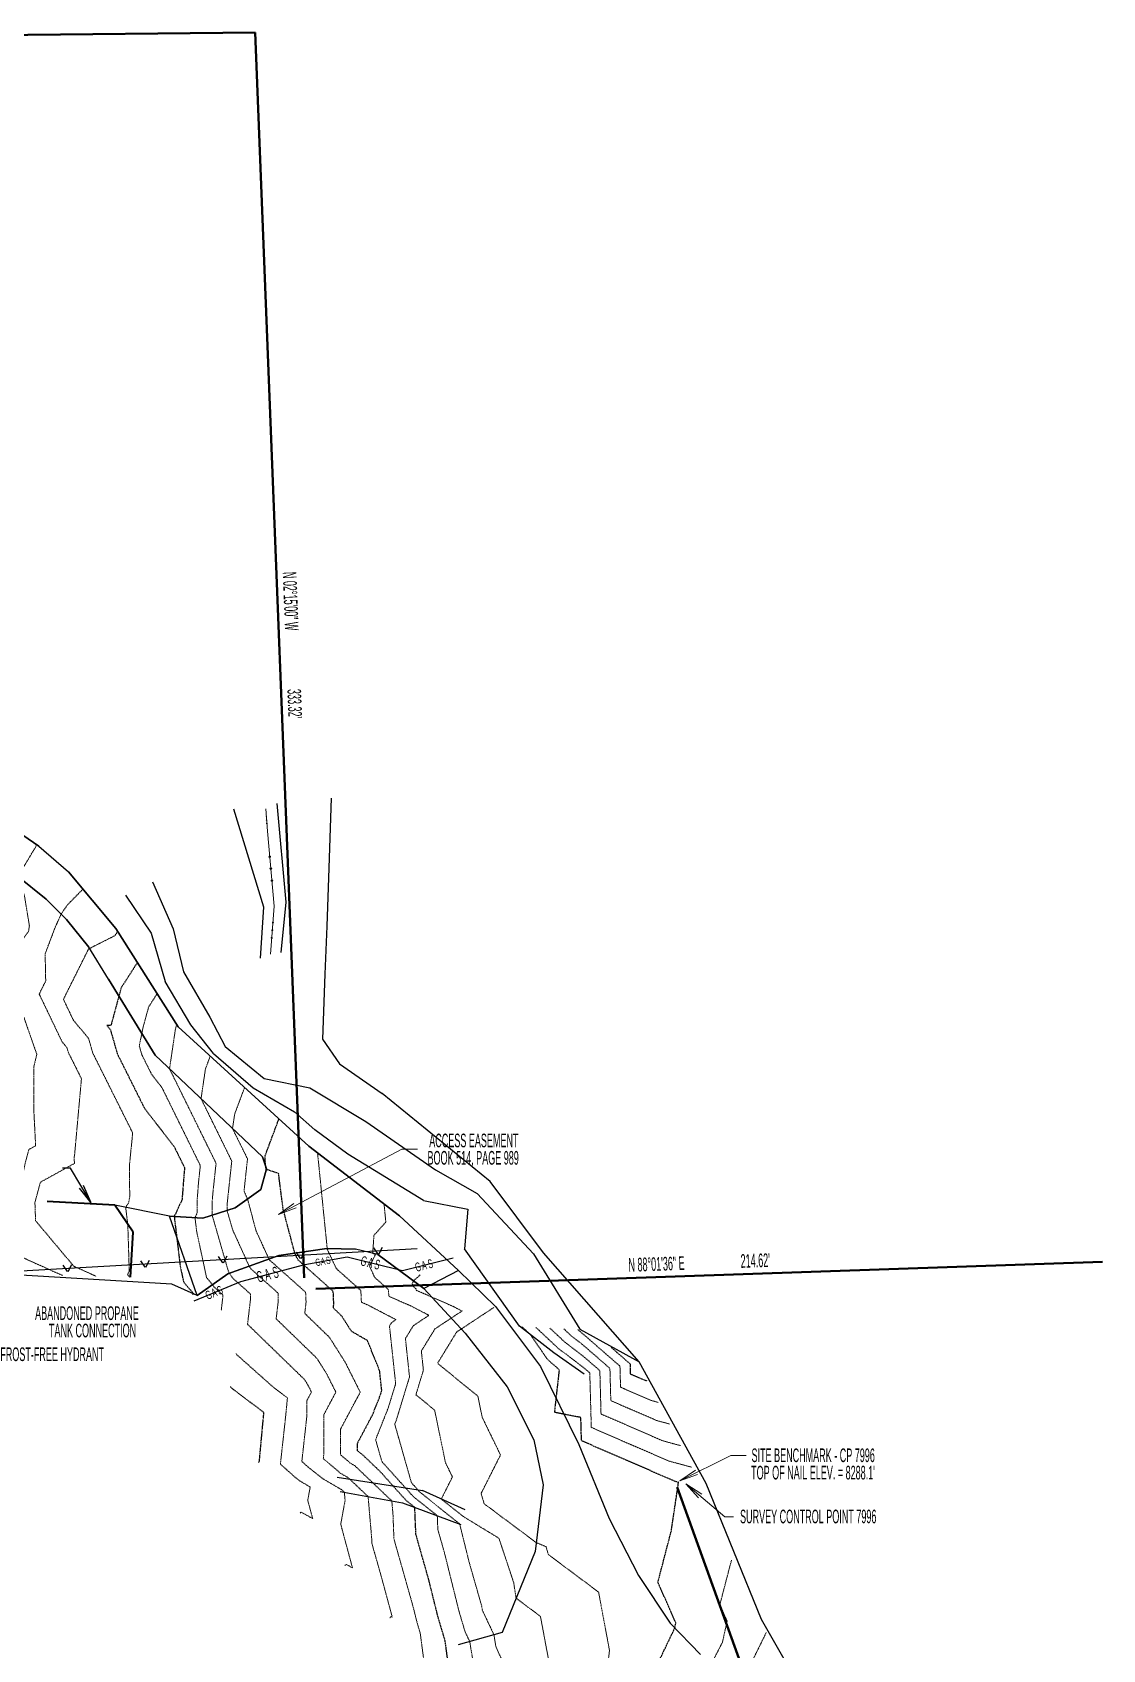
# Model space of a CAD drawing. Extents: x 2807326 to 2808107, y 1326094 to 1328800.
# Drawn here: x 2807494.2 to 2807777.8, y 1327646 to 1328074.6 of the extents above; entities that cross this region are included whole.
import ezdxf

# ---------------------------------------------------------------- set-up
doc = ezdxf.new("R2010")
doc.units = 0
doc.header["$MEASUREMENT"] = 0
for name, pattern in [('Dash Dot322', [274.712133, 68.678032, -61.810225, 13.735606, -61.810238, 68.678032]), ('Dash Dot323', [396.565756, 99.141437, -89.227288, 19.828287, -89.227307, 99.141437]), ('Dash Dot324', [306.759902, 76.689974, -69.020973, 15.337994, -69.020987, 76.689974]), ('Dash Dot325', [283.023195, 70.755797, -63.680214, 14.151159, -63.680227, 70.755797]), ('Dash Dot326', [339.096805, 84.7742, -76.296775, 16.954839, -76.296791, 84.7742]), ('Dash Dot327', [303.492594, 75.873147, -68.285829, 15.174629, -68.285843, 75.873147]), ('Dash Dot328', [464.147354, 116.036836, -104.433147, 23.207366, -104.433168, 116.036836]), ('Dash Dot342', [323.549281, 80.887319, -72.798583, 16.177463, -72.798598, 80.887319]), ('Dash Dot343', [359.981434, 89.995357, -80.995817, 17.999071, -80.995833, 89.995357]), ('Dash Dot344', [313.843452, 78.460861, -70.614771, 15.692172, -70.614786, 78.460861]), ('Dash Dot345', [244.282311, 61.070577, -54.963516, 12.214115, -54.963527, 61.070577]), ('Dash Dot346', [355.710347, 88.927585, -80.034822, 17.785516, -80.034838, 88.927585]), ('Dash Dot347', [308.596812, 77.149202, -69.434277, 15.42984, -69.434292, 77.149202]), ('Dash Dot348', [242.932156, 60.733038, -54.659731, 12.146607, -54.659742, 60.733038]), ('Dash Dot403', [422.434974, 105.608741, -95.047862, 21.121747, -95.047881, 105.608741]), ('Dash Dot404', [417.796454, 104.449112, -94.004195, 20.889822, -94.004214, 104.449112]), ('Dash Dot405', [391.112379, 97.778093, -88.000278, 19.555618, -88.000297, 97.778093]), ('Dash Dot406', [308.872062, 77.218014, -69.496209, 15.443602, -69.496223, 77.218014]), ('Dash Dot407', [312.219592, 78.054897, -70.249403, 15.610979, -70.249417, 78.054897]), ('Dash Dot408', [303.658763, 75.914689, -68.323216, 15.182937, -68.32323, 75.914689]), ('Dash Dot409', [283.74898, 70.937244, -63.843516, 14.187448, -63.843529, 70.937244]), ('Dash Dot410', [302.188368, 75.547091, -67.992378, 15.109418, -67.992392, 75.547091]), ('Dash Dot411', [243.487061, 60.871764, -54.784585, 12.174352, -54.784596, 60.871764]), ('Dash Dot412', [305.993396, 76.498347, -68.848509, 15.299669, -68.848523, 76.498347]), ('Dash Dot413', [224.656437, 56.164108, -50.547694, 11.232821, -50.547705, 56.164108]), ('Dash Dot414', [135.780968, 33.945241, -30.550716, 6.789048, -30.550722, 33.945241]), ('Dash Dot415', [312.930156, 78.232537, -70.40928, 15.646507, -70.409294, 78.232537]), ('Dash Dot416', [315.823032, 78.955756, -71.060177, 15.791151, -71.060191, 78.955756]), ('Dash Dot417', [396.127371, 99.031841, -89.128652, 19.806367, -89.12867, 99.031841]), ('Dash Dot418', [376.349462, 94.087364, -84.678622, 18.817472, -84.67864, 94.087364]), ('Dash Dot419', [305.00413, 76.251031, -68.625924, 15.250206, -68.625938, 76.251031]), ('Dash Dot420', [395.330633, 98.832656, -88.949386, 19.766531, -88.949404, 98.832656]), ('Dash Dot429', [356.407788, 89.101945, -80.191746, 17.820388, -80.191763, 89.101945]), ('Dash Dot430', [356.689236, 89.172307, -80.255072, 17.834461, -80.255089, 89.172307]), ('Dash Dot431', [337.396633, 84.349157, -75.914237, 16.869831, -75.914252, 84.349157]), ('Dash Dot432', [255.770997, 63.942748, -57.54847, 12.788549, -57.548482, 63.942748]), ('Dash Dot433', [287.569208, 71.892301, -64.703067, 14.37846, -64.70308, 71.892301]), ('Dash Dot434', [399.407057, 99.851762, -89.866581, 19.970352, -89.8666, 99.851762]), ('Dash Dot471', [296.69282, 74.173204, -66.755879, 14.83464, -66.755893, 74.173204]), ('Gas Line5', [533.662346, 100.061692, -233.477269, 100.061692, -100.061692]), ('Gas Line6', [702.346431, 131.689959, -307.276554, 131.689959, -131.689959]), ('Gas Line7', [455.622642, 85.429247, -199.334899, 85.429247, -85.429247]), ('Gas Line8', [606.108026, 113.645258, -265.172253, 113.645258, -113.645258]), ('Gas Line9', [553.449258, 103.771738, -242.134042, 103.771738, -103.771738]), ('HIDDEN2', [0.1875, 0.125, -0.0625]), ('Power Line15', [824.560476, 329.824186, -164.912105, 329.824186]), ('WaterCourse213', [512.117481, 93.112264, -325.892952, 93.112264]), ('WaterCourse214', [798.58448, 145.197171, -508.190138, 145.197171]), ('WaterCourse215', [238.133155, 43.296935, -151.539285, 43.296935])]:
    doc.linetypes.add(name, pattern=pattern)
for name, color, linetype, lineweight in [('C-TOPO-Exst-1FT', 145, 'HIDDEN2', 18), ('C-TOPO-Exst-5FT', 160, 'HIDDEN2', 30), ('Conc', 43, 'Continuous', 25), ('Contour_Breaks', 43, 'Continuous', 25), ('Lot_Line', 4, 'Continuous', 50), ('Lot_line_3-_COMP_Lots', 4, 'Continuous', 50), ('ROADS-Paved', 43, 'Continuous', 25), ('Text', 150, 'Continuous', 13), ('U-_Gas', 131, 'Continuous', 13), ('U-Overhead', 22, 'Continuous', 13), ('U-Water_line', 151, 'Continuous', 13), ('Watercourse', 43, 'Continuous', 13)]:
    doc.layers.add(name, color=color, linetype=linetype, lineweight=lineweight)

msp = doc.modelspace()

# ---------------------------------------------------------------- linework, layer by layer
at = {"layer": 'C-TOPO-Exst-1FT', "flags": 128}
for points, elevation in [([(2807495.37, 1327859.17), (2807495.36, 1327859.17), (2807491.88, 1327853.36), (2807490.73, 1327851.12), (2807490.73, 1327851.11), (2807490.73, 1327851.11), (2807490.55, 1327850.82), (2807492.14, 1327845.7), (2807493.43, 1327837.85), (2807493.24, 1327836.39), (2807491.79, 1327834.38), (2807489.26, 1327829.41), (2807491.61, 1327822.36), (2807490.24, 1327818.52), (2807495.4, 1327803.77), (2807494.65, 1327800.61), (2807494.62, 1327788.66), (2807495.09, 1327779.51), (2807493.29, 1327778.52), (2807492.38, 1327775.13), (2807490.32, 1327765.73), (2807488.8, 1327761.04), (2807489.82, 1327752.06), (2807489.85, 1327751.11), (2807490.4, 1327750.46), (2807502.22, 1327745.15)], 8298), ([(2807507.52, 1327847.43), (2807503.46, 1327843.3), (2807501.85, 1327840.91), (2807500.78, 1327838.54), (2807500.41, 1327837.81), (2807497.61, 1327830.39), (2807497.76, 1327823.19), (2807496.04, 1327819.73), (2807502.04, 1327807.18), (2807503.37, 1327805.57), (2807503.74, 1327804.29), (2807507.23, 1327797.31), (2807505.39, 1327776.86), (2807505.28, 1327776.61), (2807505.37, 1327774.85), (2807496.35, 1327769.87), (2807494.9, 1327764.51), (2807495.07, 1327759.67), (2807505.19, 1327747.61), (2807511.14, 1327744.94)], 8297), ([(2807516.72, 1327836.18), (2807516.09, 1327835.2), (2807509.39, 1327831.82), (2807509.15, 1327831.75), (2807502.45, 1327818.33), (2807505.09, 1327812.81), (2807509.13, 1327807.95), (2807510.24, 1327804.07), (2807520.79, 1327782.96), (2807520.57, 1327780.52), (2807519.95, 1327774.44), (2807520.02, 1327766.01), (2807519.72, 1327764.38), (2807518.94, 1327763.19), (2807519.51, 1327758.78), (2807519.9, 1327746.2), (2807519.89, 1327746.2), (2807519.39, 1327745.47), (2807519.49, 1327745.35), (2807519.98, 1327744.76), (2807520.06, 1327744.73)], 8296), ([(2807527.22, 1327819.73), (2807525.06, 1327816.36), (2807525.05, 1327816.35), (2807523.51, 1327810.7), (2807523.51, 1327810.69), (2807523.51, 1327810.68), (2807522.55, 1327806.01), (2807523.24, 1327803.63), (2807525.8, 1327798.5), (2807528.54, 1327794.99), (2807538.73, 1327774.28), (2807538.25, 1327769.8), (2807537.91, 1327765.37), (2807537.91, 1327761.78), (2807537.32, 1327760.49), (2807537.76, 1327756.82), (2807540.39, 1327744.57), (2807541.96, 1327742.74), (2807542.41, 1327742.07), (2807544.66, 1327740.05), (2807544.66, 1327740.05), (2807544.66, 1327740.05), (2807544.69, 1327739.42), (2807544.29, 1327736.08), (2807544.32, 1327736.01), (2807544.35, 1327735.92)], 8294), ([(2807532.47, 1327811.51), (2807532.36, 1327811.34), (2807532.35, 1327811.31), (2807532.26, 1327810.99), (2807532.26, 1327810.98), (2807532.26, 1327810.96), (2807532.07, 1327810.05), (2807532.04, 1327809.81), (2807530.57, 1327799.92), (2807542.9, 1327774.87), (2807542.07, 1327767.14), (2807541.86, 1327764.46), (2807541.86, 1327761.15), (2807546.11, 1327746.44), (2807546.42, 1327745.77), (2807547.3, 1327744.46), (2807551.99, 1327740.27), (2807551.99, 1327740.26), (2807551.99, 1327740.26), (2807552.04, 1327738.96), (2807551.24, 1327732.23), (2807566.28, 1327717.64), (2807567.25, 1327716.11), (2807568.17, 1327714.27), (2807566.97, 1327712.01), (2807566.98, 1327708.1), (2807565.63, 1327695.87), (2807567.61, 1327694.11), (2807571.16, 1327691.31), (2807575.65, 1327688.69), (2807576.12, 1327688.42), (2807576.9, 1327687.68), (2807577.09, 1327685.5), (2807575.93, 1327679.26), (2807579.05, 1327667.68), (2807577.37, 1327668.6), (2807577.27, 1327668.51), (2807577.05, 1327668.31)], 8293), ([(2807541.32, 1327803.19), (2807540.08, 1327799.86), (2807538.92, 1327792.02), (2807547.06, 1327775.46), (2807545.88, 1327764.49), (2807545.81, 1327763.55), (2807545.81, 1327762.39), (2807547.3, 1327757.24), (2807551.66, 1327747.65), (2807552.19, 1327746.86), (2807559.31, 1327740.5), (2807559.31, 1327740.48), (2807559.31, 1327740.48), (2807559.4, 1327738.49), (2807558.82, 1327733.67), (2807569.61, 1327723.21), (2807572.18, 1327719.14), (2807574.64, 1327714.25), (2807571.43, 1327708.23), (2807571.45, 1327697.83), (2807571.31, 1327696.58), (2807571.52, 1327696.4), (2807572.71, 1327695.46), (2807575.93, 1327692.7), (2807577.89, 1327691.59), (2807583.19, 1327686.55), (2807584.19, 1327674.9), (2807584.22, 1327674.06), (2807586.91, 1327664.56), (2807589.6, 1327654.61), (2807589.31, 1327654.77), (2807589.3, 1327654.75), (2807588.95, 1327654.44)], 8292), ([(2807596.54, 1327636.59), (2807596.72, 1327636.75), (2807596.95, 1327636.97), (2807597.94, 1327643.27), (2807597.01, 1327650.33), (2807596.17, 1327653.15), (2807595.06, 1327657.59), (2807590.04, 1327675.32), (2807589.78, 1327681.83), (2807589.47, 1327685.41), (2807579.66, 1327694.75), (2807578.52, 1327695.4), (2807575.91, 1327697.64), (2807575.9, 1327704.46), (2807581.1, 1327714.23), (2807577.12, 1327722.17), (2807572.93, 1327728.77), (2807566.4, 1327735.11), (2807566.75, 1327738.03), (2807566.63, 1327740.69), (2807566.63, 1327740.7), (2807566.63, 1327740.72), (2807557.08, 1327749.25), (2807556.9, 1327749.52), (2807553.47, 1327757.06), (2807551.25, 1327765.42), (2807550.31, 1327767.49), (2807551.23, 1327776.05), (2807547.26, 1327784.11), (2807547.83, 1327787.93), (2807550.42, 1327794.87)], 8291), ([(2807631.43, 1327454.96), (2807631.51, 1327455.4), (2807631.56, 1327455.73), (2807631.31, 1327489.24), (2807631.45, 1327498.73), (2807630.79, 1327506.69), (2807630.48, 1327512.83), (2807627.64, 1327515.9), (2807627.32, 1327519.87), (2807627.12, 1327520.03), (2807626.96, 1327520.71), (2807626.94, 1327520.96), (2807623.77, 1327527.66), (2807621.85, 1327532.89), (2807621.42, 1327543.92), (2807623, 1327548.09), (2807622.46, 1327560.56), (2807616.84, 1327588.85), (2807611.05, 1327612.59), (2807618.11, 1327606.08), (2807618.53, 1327606.21), (2807619.62, 1327607.18), (2807619.54, 1327607.62), (2807618.5, 1327610.59), (2807620.8, 1327618.44), (2807616.38, 1327623.03), (2807615.55, 1327627.54), (2807614.11, 1327630.33), (2807613.85, 1327632), (2807612.07, 1327636.12), (2807610.13, 1327648.12), (2807608.89, 1327650.74), (2807607.28, 1327656.14), (2807603.4, 1327671.75), (2807601.66, 1327677.86), (2807601.52, 1327681.51), (2807595.1, 1327686.63), (2807586.84, 1327695.83), (2807585.18, 1327701.65), (2807588.52, 1327710.05), (2807590.49, 1327716.48), (2807588.85, 1327731.76), (2807589.43, 1327732.7), (2807590.5, 1327733.41), (2807590.55, 1327733.44), (2807590.56, 1327733.45), (2807583.26, 1327737.25), (2807583.24, 1327737.26), (2807581.41, 1327738.06), (2807581.27, 1327741.12), (2807581.27, 1327741.13), (2807581.27, 1327741.16), (2807574.81, 1327746.94), (2807574.76, 1327746.98), (2807572.32, 1327752.23), (2807572.32, 1327752.23), (2807572.33, 1327752.25), (2807572.3, 1327752.26), (2807572.35, 1327752.32), (2807572.35, 1327752.32), (2807572.34, 1327752.4), (2807569.81, 1327777.48)], 8289), ([(2807637.14, 1327435.98), (2807637.01, 1327436.61), (2807636.41, 1327438.67), (2807638.1, 1327438.2), (2807636.54, 1327441.84), (2807638.44, 1327446.77), (2807637.45, 1327449.42), (2807637.47, 1327476.19), (2807637.89, 1327475.42), (2807632.36, 1327488.45), (2807633.01, 1327488.31), (2807634.25, 1327488.61), (2807633.42, 1327488.91), (2807633.09, 1327491.14), (2807635.83, 1327498.59), (2807636.04, 1327498.62), (2807636.9, 1327498.25), (2807637.27, 1327498.59), (2807636.23, 1327498.81), (2807636.62, 1327500.55), (2807636.89, 1327501.93), (2807636.45, 1327510.69), (2807629.81, 1327517.86), (2807629.54, 1327521.31), (2807629.08, 1327524.89), (2807627.72, 1327527.75), (2807625.17, 1327534.69), (2807624.87, 1327542.31), (2807627.1, 1327548.2), (2807626.5, 1327562.23), (2807626.93, 1327564.52), (2807626.61, 1327568.74), (2807618.52, 1327605.41), (2807618.45, 1327605.57), (2807619.67, 1327605.94), (2807619.99, 1327606.22), (2807622.45, 1327607.61), (2807622.06, 1327608.74), (2807623.69, 1327614.31), (2807627.7, 1327615.6), (2807627.26, 1327623.7), (2807625.19, 1327627.71), (2807625.1, 1327628.28), (2807617.03, 1327646.89), (2807616.53, 1327649.95), (2807613.46, 1327656.45), (2807613.29, 1327657.56), (2807609.95, 1327669.23), (2807607.57, 1327678.82), (2807607.48, 1327679.13), (2807607.47, 1327679.32), (2807596.92, 1327687.73), (2807594.66, 1327690.26), (2807590.25, 1327705.75), (2807590.65, 1327706.78), (2807594.16, 1327718.27), (2807593.08, 1327728.44), (2807595.17, 1327731.85), (2807599.11, 1327734.46), (2807599.29, 1327734.58), (2807599.32, 1327734.59), (2807594.5, 1327737.1), (2807594.42, 1327737.14), (2807588.67, 1327739.64), (2807588.59, 1327741.34), (2807588.59, 1327741.35), (2807588.59, 1327741.38), (2807585.03, 1327744.57), (2807584.94, 1327744.65), (2807583.59, 1327747.55), (2807583.57, 1327747.59), (2807585.14, 1327750.74), (2807584.41, 1327751), (2807584.72, 1327755.68), (2807584.73, 1327755.78), (2807587.78, 1327759.19), (2807587.89, 1327759.32), (2807587.45, 1327763.73), (2807587.44, 1327763.76)], 8288), ([(2807642.35, 1327426.23), (2807642.27, 1327426.63), (2807640.36, 1327433.19), (2807645.74, 1327431.68), (2807640.77, 1327443.29), (2807645.07, 1327454.42), (2807643.28, 1327464.01), (2807644.07, 1327466.07), (2807642.02, 1327467.79), (2807640.84, 1327469.21), (2807632.74, 1327488.31), (2807632.99, 1327488.25), (2807635.66, 1327488.91), (2807635.24, 1327489.06), (2807634.55, 1327493.71), (2807636.23, 1327498.26), (2807636.35, 1327498.27), (2807636.88, 1327498.05), (2807639.01, 1327500), (2807638.25, 1327500.16), (2807640.18, 1327508.71), (2807641.62, 1327508.01), (2807642.39, 1327509.75), (2807644.03, 1327515.91), (2807643.75, 1327516.02), (2807642.82, 1327516.42), (2807642.78, 1327516.44), (2807642.77, 1327516.43), (2807643.61, 1327516.01), (2807641.32, 1327510.61), (2807640.47, 1327511.23), (2807639.98, 1327510.69), (2807638.68, 1327512.59), (2807631.98, 1327519.83), (2807631.81, 1327521.99), (2807631.18, 1327526.94), (2807631.44, 1327527.78), (2807631.29, 1327528.32), (2807630.73, 1327530.39), (2807628.49, 1327536.49), (2807628.32, 1327540.7), (2807631.21, 1327548.32), (2807630.82, 1327557.2), (2807632.51, 1327566.06), (2807631.27, 1327582.36), (2807628.64, 1327594.25), (2807627.92, 1327595.92), (2807628.71, 1327598.33), (2807625.92, 1327608.21), (2807626.75, 1327608.74), (2807629.31, 1327611.16), (2807629.4, 1327611.61), (2807633.04, 1327613.58), (2807634.89, 1327614.74), (2807634.53, 1327622.47), (2807636.13, 1327628.32), (2807631.89, 1327638.61), (2807628.86, 1327654.81), (2807622.4, 1327659.64), (2807621.76, 1327663.79), (2807617.86, 1327675.52), (2807608.39, 1327681.3), (2807602.58, 1327685.91), (2807605.53, 1327691.77), (2807603.68, 1327695.58), (2807600.82, 1327709.48), (2807595.85, 1327713.54), (2807597.84, 1327720.06), (2807597.3, 1327725.12), (2807600.91, 1327731.01), (2807607.72, 1327735.51), (2807608.04, 1327735.71), (2807608.07, 1327735.73), (2807605.74, 1327736.95), (2807605.6, 1327737.02), (2807595.93, 1327741.23), (2807595.92, 1327741.55), (2807595.91, 1327741.56), (2807595.91, 1327741.6), (2807595.24, 1327742.21), (2807595.13, 1327742.31), (2807594.86, 1327742.88), (2807594.83, 1327742.94), (2807595.17, 1327743.62), (2807595.2, 1327743.69), (2807596.97, 1327745.31)], 8287), ([(2807647.56, 1327416.48), (2807647.52, 1327416.65), (2807644.31, 1327427.71), (2807649.45, 1327426.27), (2807650.18, 1327428.37), (2807650.63, 1327429.78), (2807650.1, 1327432.82), (2807645, 1327444.73), (2807648.14, 1327452.86), (2807646.83, 1327459.87), (2807652.8, 1327475.25), (2807637.39, 1327488.16), (2807636.62, 1327489.09), (2807637.08, 1327489.2), (2807637.06, 1327489.21), (2807636.02, 1327496.28), (2807636.62, 1327497.92), (2807636.67, 1327497.93), (2807636.86, 1327497.84), (2807640.75, 1327501.42), (2807640.27, 1327501.52), (2807641.49, 1327506.9), (2807642.39, 1327506.45), (2807644.31, 1327510.81), (2807645.56, 1327515.48), (2807644.2, 1327516.05), (2807643.86, 1327516.26), (2807642.91, 1327516.68), (2807643.17, 1327517.42), (2807642.88, 1327516.8), (2807642.78, 1327516.6), (2807642.49, 1327516.35), (2807642.99, 1327516.1), (2807641.64, 1327512.94), (2807641.14, 1327513.3), (2807640.86, 1327512.99), (2807636.88, 1327518.86), (2807634.16, 1327521.79), (2807634.09, 1327522.67), (2807633.83, 1327524.67), (2807634.77, 1327527.73), (2807634.26, 1327529.68), (2807632.23, 1327537.13), (2807631.81, 1327538.29), (2807631.77, 1327539.09), (2807635.31, 1327548.43), (2807635.15, 1327552.18), (2807638.09, 1327567.59), (2807636.79, 1327584.66), (2807636.92, 1327587.52), (2807636.42, 1327591.46), (2807636.61, 1327596), (2807630.86, 1327608.55), (2807630.89, 1327609.4), (2807637.86, 1327613.18), (2807640.88, 1327615.07), (2807642.34, 1327616.2), (2807642.63, 1327617.12), (2807642.92, 1327619.48), (2807645.46, 1327630.78), (2807647.15, 1327645.81), (2807644.26, 1327661.25), (2807630.95, 1327671.2), (2807630.33, 1327673.3), (2807627.72, 1327674.38), (2807613.94, 1327684.67), (2807613.13, 1327687.38), (2807618.27, 1327697.59), (2807613.43, 1327707.55), (2807612.28, 1327713.16), (2807601.78, 1327721.73), (2807601.68, 1327722.04), (2807606.65, 1327730.17), (2807616.33, 1327736.55), (2807616.52, 1327736.67)], 8286), ([(2807627.66, 1327731.39), (2807632.63, 1327726.73), (2807633.62, 1327725.8), (2807633.65, 1327725.78), (2807640.24, 1327720.8), (2807641.86, 1327719.38), (2807641.93, 1327719.33), (2807641.93, 1327719.3), (2807642.33, 1327704.9), (2807642.66, 1327704.75), (2807662.93, 1327695.96), (2807668.92, 1327694.34)], 8284), ([(2807631.35, 1327731.21), (2807633, 1327729.66), (2807635.4, 1327727.41), (2807635.47, 1327727.36), (2807639.92, 1327723.99), (2807644.42, 1327720.09), (2807644.59, 1327719.93), (2807644.6, 1327719.85), (2807644.91, 1327708.44), (2807645.5, 1327708.19), (2807661.32, 1327701.33), (2807665.99, 1327700.06)], 8283), ([(2807635.04, 1327731.03), (2807635.07, 1327731), (2807637.18, 1327729.02), (2807637.29, 1327728.94), (2807639.61, 1327727.19), (2807646.97, 1327720.79), (2807647.26, 1327720.54), (2807647.27, 1327720.41), (2807647.5, 1327711.99), (2807648.35, 1327711.62), (2807659.7, 1327706.7), (2807663.06, 1327705.79)], 8282), ([(2807638.73, 1327730.85), (2807638.82, 1327730.77), (2807638.96, 1327730.64), (2807639.11, 1327730.52), (2807639.3, 1327730.38), (2807649.52, 1327721.49), (2807649.93, 1327721.14), (2807649.93, 1327720.96), (2807650.08, 1327715.54), (2807651.19, 1327715.06), (2807658.09, 1327712.07), (2807660.12, 1327711.51)], 8281), ([(2807565.15, 1327682.18), (2807565.24, 1327682.27), (2807565.43, 1327682.44), (2807568.5, 1327680.75), (2807567.19, 1327685.6), (2807567.85, 1327689.1), (2807565.2, 1327690.65), (2807563.71, 1327691.82), (2807559.95, 1327695.16), (2807561.37, 1327708.11), (2807561.81, 1327712.74), (2807558.1, 1327715.52), (2807548.29, 1327724.25), (2807548.25, 1327724.35), (2807548.19, 1327724.54)], 8294), ([(2807679.47, 1327669.7), (2807676.4, 1327657.94), (2807676.62, 1327657.43), (2807678.31, 1327653.61), (2807678.29, 1327653.48), (2807678.23, 1327653.22), (2807677.11, 1327648.02), (2807676.85, 1327647.52), (2807673.97, 1327641.87), (2807664.16, 1327628.01), (2807662.31, 1327625.21), (2807662.11, 1327624.57), (2807661.73, 1327624.28), (2807656.97, 1327617.24), (2807653.65, 1327607.28), (2807649.18, 1327599.23), (2807648.82, 1327592.62), (2807649.99, 1327582.87), (2807650.03, 1327581.9), (2807649.54, 1327571.19), (2807649.27, 1327569.58), (2807647.55, 1327558.25), (2807646.34, 1327547.36), (2807644.19, 1327537.39), (2807646.7, 1327533.7), (2807642.02, 1327528.42), (2807642.6, 1327527.92), (2807642.18, 1327527.87), (2807642.09, 1327527.45), (2807642.93, 1327525.22), (2807642.81, 1327527.25), (2807650.29, 1327523.26), (2807650.39, 1327523.17), (2807651.31, 1327523.79), (2807651.43, 1327523.73), (2807653.62, 1327522.79), (2807652.33, 1327523.07), (2807651.95, 1327523.26), (2807651.12, 1327519.2), (2807648.09, 1327515.62), (2807644.54, 1327517.75), (2807644.23, 1327518.07), (2807643.97, 1327517.31), (2807644.3, 1327517.16), (2807648.11, 1327514.85), (2807648.62, 1327514.64), (2807648.16, 1327512.91), (2807645.09, 1327505.96), (2807651.09, 1327501.12), (2807656.71, 1327497.06), (2807658.11, 1327493.78), (2807655.45, 1327487.97), (2807657.47, 1327479.62), (2807658.26, 1327474.67), (2807655.61, 1327455.85), (2807653.95, 1327451.58), (2807654.29, 1327449.75), (2807653.47, 1327447.62), (2807654.8, 1327444.51), (2807657, 1327431.66), (2807655.14, 1327425.7), (2807652.48, 1327418.07), (2807652.38, 1327417.2), (2807654.08, 1327410.33), (2807657.93, 1327397.07)], 8284), ([(2807688.7, 1327650.56), (2807683.12, 1327639.19), (2807681.22, 1327635.33), (2807680.69, 1327634.38), (2807668.91, 1327620.26), (2807667.4, 1327618.74), (2807657.37, 1327600.67), (2807656.81, 1327590.56), (2807654.76, 1327587.01), (2807655.79, 1327575.06), (2807655.84, 1327574.94), (2807655.75, 1327574.2), (2807655.2, 1327568.22), (2807654.91, 1327566.49), (2807654.82, 1327565.91), (2807652.67, 1327546.45), (2807652.42, 1327545.29), (2807655.3, 1327541.05), (2807657.47, 1327536.54), (2807657.61, 1327536.27), (2807657.86, 1327536.17), (2807656.93, 1327535.58), (2807653.03, 1327523.3), (2807655.02, 1327522.44), (2807652.37, 1327523.02), (2807652.18, 1327523.12), (2807650.5, 1327514.87), (2807650.07, 1327514.36), (2807644.55, 1327517.67), (2807644.52, 1327517.7), (2807644.49, 1327517.62), (2807644.53, 1327517.6), (2807650.07, 1327514.25), (2807650.14, 1327514.21), (2807650.08, 1327513.97), (2807649.64, 1327512.97), (2807651.75, 1327511.26), (2807660.25, 1327502.41), (2807661.49, 1327499.61), (2807662.5, 1327497.34), (2807661.2, 1327495.42), (2807658, 1327488.4), (2807659.64, 1327481.62), (2807660.83, 1327474.13), (2807657.53, 1327450.72), (2807658.56, 1327447.8), (2807658.04, 1327445.17), (2807660.19, 1327432.59), (2807658.76, 1327428), (2807659.55, 1327424.23), (2807658.91, 1327418.7), (2807662.52, 1327404.04), (2807662.61, 1327403.69), (2807663.41, 1327399.21), (2807663.42, 1327399.16), (2807660.6, 1327394.3), (2807660.59, 1327394.28), (2807660.57, 1327394.25), (2807660.49, 1327394.21), (2807660.48, 1327394.21), (2807664.26, 1327369.89), (2807680.1, 1327341.36), (2807677.59, 1327316.03), (2807676.04, 1327304.68), (2807676.91, 1327296.43), (2807678.56, 1327276.02), (2807678.56, 1327276.02), (2807678.56, 1327276.02), (2807682.06, 1327268.11), (2807682.06, 1327268.11), (2807682.06, 1327268.11), (2807683.86, 1327263.26), (2807683.86, 1327263.26), (2807681.55, 1327259.53)], 8283)]:
    msp.add_lwpolyline(points, dxfattribs=dict(at, elevation=elevation))
at = {"layer": 'C-TOPO-Exst-5FT', "flags": 128}
for points, elevation in [([(2807521.97, 1327827.95), (2807517.75, 1327821.39), (2807517.75, 1327821.38), (2807515.04, 1327811.41), (2807513.97, 1327811.42), (2807514.88, 1327810.33), (2807516.74, 1327803.85), (2807523.99, 1327789.33), (2807531.76, 1327779.38), (2807534.56, 1327773.68), (2807534.43, 1327772.45), (2807533.96, 1327766.28), (2807533.96, 1327765.4), (2807531.81, 1327760.78), (2807533.4, 1327747.58), (2807534.29, 1327743.41), (2807537.04, 1327740.22), (2807536.65, 1327740.19), (2807536.65, 1327740.19), (2807536.67, 1327740.11)], 8295), ([(2807625.77, 1327481.45), (2807625.8, 1327481.62), (2807625.96, 1327482.55), (2807625.87, 1327495.22), (2807625.92, 1327498.81), (2807625, 1327509.89), (2807624.47, 1327515.12), (2807622.35, 1327519.47), (2807622.07, 1327520.62), (2807621.96, 1327523.06), (2807619.82, 1327527.57), (2807618.53, 1327531.09), (2807617.97, 1327545.53), (2807618.89, 1327547.98), (2807618.58, 1327555.3), (2807615.28, 1327571.92), (2807603.62, 1327619.72), (2807605.85, 1327617.66), (2807615.09, 1327611.83), (2807615.01, 1327612.25), (2807614.95, 1327612.44), (2807615.09, 1327612.93), (2807613.56, 1327614.52), (2807603.75, 1327621.98), (2807605.45, 1327631.98), (2807605.7, 1327632.94), (2807605.66, 1327633.12), (2807605.4, 1327634.79), (2807603.62, 1327648.3), (2807601.73, 1327654.64), (2807599.23, 1327664.67), (2807595.85, 1327676.59), (2807595.57, 1327683.69), (2807593.28, 1327685.52), (2807586.36, 1327693.23), (2807581.43, 1327697.92), (2807581.11, 1327698.1), (2807580.36, 1327698.74), (2807580.36, 1327700.68), (2807584.33, 1327708.14), (2807586.39, 1327713.33), (2807586.81, 1327714.69), (2807586.25, 1327719.89), (2807583.02, 1327727.89), (2807578.77, 1327730.37), (2807576.25, 1327734.34), (2807573.98, 1327736.55), (2807574.1, 1327737.57), (2807573.95, 1327740.91), (2807573.95, 1327740.91), (2807573.95, 1327740.94), (2807564.6, 1327749.31), (2807564.58, 1327749.32), (2807563.77, 1327751.07), (2807560.69, 1327762.66), (2807559.47, 1327772.13), (2807559.46, 1327772.19), (2807556.21, 1327773.26), (2807556.04, 1327774.01), (2807555.86, 1327776.77), (2807555.86, 1327776.77), (2807555.86, 1327776.77), (2807559.52, 1327786.55)], 8290), ([(2807652.76, 1327406.74), (2807651.59, 1327410.77), (2807648.26, 1327422.23), (2807650.75, 1327421.53), (2807652.66, 1327427.04), (2807653.81, 1327430.72), (2807652.45, 1327438.67), (2807649.24, 1327446.18), (2807651.22, 1327451.3), (2807650.39, 1327455.72), (2807654.4, 1327466.05), (2807655.69, 1327475.21), (2807655.31, 1327477.62), (2807652.91, 1327487.53), (2807653.86, 1327489.64), (2807653.36, 1327490.82), (2807647.98, 1327494.71), (2807639.48, 1327500.08), (2807642.49, 1327502.84), (2807642.29, 1327502.88), (2807642.79, 1327505.08), (2807643.16, 1327504.9), (2807646.23, 1327511.86), (2807647.09, 1327515.06), (2807646.16, 1327515.45), (2807644.08, 1327516.71), (2807643.44, 1327516.99), (2807643.94, 1327518.45), (2807644.52, 1327517.83), (2807646.11, 1327516.88), (2807651.45, 1327523.18), (2807647.13, 1327520.25), (2807646.6, 1327520.72), (2807643.32, 1327522.47), (2807643.53, 1327518.78), (2807643.18, 1327518), (2807642.3, 1327516.34), (2807642.21, 1327516.26), (2807642.36, 1327516.19), (2807641.97, 1327515.27), (2807641.82, 1327515.37), (2807641.74, 1327515.28), (2807638.46, 1327520.12), (2807638.11, 1327521.75), (2807637.19, 1327524.17), (2807637.65, 1327526.18), (2807638.11, 1327527.67), (2807637.22, 1327531.04), (2807636.66, 1327533.12), (2807638.11, 1327539.39), (2807640.02, 1327548.27), (2807640.28, 1327550.59), (2807640.83, 1327554.21), (2807643.67, 1327569.13), (2807643.11, 1327576.53), (2807643.48, 1327584.89), (2807642.02, 1327596.4), (2807642.23, 1327601.27), (2807642.52, 1327605.92), (2807645.24, 1327614.1), (2807646.53, 1327616), (2807652.23, 1327620.38), (2807654.46, 1327627.52), (2807654.72, 1327629.71), (2807660.48, 1327643.43), (2807664.46, 1327651.74), (2807664.74, 1327653.04), (2807664.74, 1327653.06), (2807664.75, 1327653.08), (2807660.03, 1327663.72), (2807659.98, 1327663.84), (2807663.54, 1327677.49), (2807665.42, 1327690.19), (2807665.44, 1327690.31), (2807665.44, 1327690.35), (2807664.55, 1327690.59), (2807639.81, 1327701.32), (2807639.74, 1327701.35), (2807639.57, 1327707.52), (2807632.63, 1327708.86), (2807633.9, 1327720.12), (2807630.7, 1327722.94), (2807626.25, 1327729.43), (2807623.97, 1327731.57)], 8285), ([(2807647.6, 1327726.09), (2807652.08, 1327722.2), (2807652.6, 1327721.75), (2807652.6, 1327721.52), (2807652.67, 1327719.08), (2807654.04, 1327718.49), (2807656.47, 1327717.44), (2807657.19, 1327717.24)], 8280), ([(2807554.17, 1327695.57), (2807554.35, 1327695.99), (2807554.35, 1327695.99), (2807554.39, 1327696.06), (2807555.58, 1327708.85), (2807547.17, 1327715.17), (2807546.94, 1327715.4), (2807546.83, 1327715.52), (2807546.68, 1327715.66)], 8295)]:
    msp.add_lwpolyline(points, dxfattribs=dict(at, elevation=elevation))
at = {"layer": 'Conc', "linetype": 'ByBlock', "ltscale": 40}
for p, q in [((2807504.3, 1327773.6), (2807502.17, 1327773.6)), ((2807509.77, 1327764.39), (2807504.3, 1327773.6)), ((2807509.77, 1327764.39), (2807506.68, 1327768.31)), ((2807509.77, 1327764.39), (2807507.8, 1327768.98))]:
    msp.add_line(p, q, dxfattribs=at)
at = {"layer": 'Conc', "linetype": 'ByBlock', "lineweight": 40, "ltscale": 40}
for p, q in [((2807516.11, 1327763.77, 8296.19), (2807498.16, 1327764.74, 8296.41)), ((2807520.97, 1327756.63, 8295.92), (2807516.11, 1327763.77, 8296.19)), ((2807520.22, 1327744.72, 8295.98), (2807520.97, 1327756.63, 8295.92))]:
    msp.add_line(p, q, dxfattribs=at)
at = {"layer": 'Contour_Breaks', "linetype": 'ByBlock', "ltscale": 40}
for p, q in [((2807559, 1327870.21, 8287.2), (2807561.41, 1327844.11, 8287.91)), ((2807573.37, 1327871.68, 8283.9), (2807572.73, 1327850.54, 8284.41)), ((2807555.55, 1327842.78, 8288.32), (2807547.59, 1327868.74, 8288.04)), ((2807495.9, 1327858.93, 8297.94), (2807487.2, 1327864.92, 8298.96)), ((2807495.9, 1327858.93, 8297.94), (2807503.84, 1327852.15, 8297.4)), ((2807490.23, 1327851.08, 8298.02), (2807497.91, 1327844.86, 8297.47)), ((2807516.38, 1327837.14, 8296.09), (2807503.84, 1327852.15, 8297.4)), ((2807526.06, 1327849.45, 8292.73), (2807531.5, 1327836.99, 8291.73)), ((2807572.73, 1327850.54, 8284.41), (2807572.26, 1327837.7, 8285.83)), ((2807503.3, 1327839.46, 8296.83), (2807497.91, 1327844.86, 8297.47)), ((2807518.86, 1327845.9, 8296.23), (2807525.74, 1327835.83, 8295.39)), ((2807561.41, 1327844.11, 8287.91), (2807560.05, 1327830.77, 8288.09)), ((2807554.68, 1327829.23, 8288.63), (2807555.55, 1327842.78, 8288.32)), ((2807503.3, 1327839.46, 8296.83), (2807509.2, 1327832.13, 8296.02)), ((2807532.84, 1327811.01, 8292.93), (2807516.38, 1327837.14, 8296.09)), ((2807525.74, 1327835.83, 8295.39), (2807529.43, 1327823.03, 8294.49)), ((2807531.5, 1327836.99, 8291.73), (2807534.29, 1327825.58, 8292.02)), ((2807572.26, 1327837.7, 8285.83), (2807571.68, 1327825.01, 8286.31)), ((2807514.39, 1327823.7, 8295.46), (2807509.2, 1327832.13, 8296.02)), ((2807514.39, 1327823.7, 8295.46), (2807526.78, 1327803.51, 8293.45)), ((2807536.25, 1327811.54, 8293.08), (2807529.43, 1327823.03, 8294.49)), ((2807534.29, 1327825.58, 8292.02), (2807541.29, 1327813.57, 8290.77)), ((2807571.68, 1327825.01, 8286.31), (2807571.09, 1327807.74, 8286.38)), ((2807567.44, 1327779.44, 8289.13), (2807532.84, 1327811.01, 8292.93)), ((2807542.21, 1327804, 8292.08), (2807536.25, 1327811.54, 8293.08)), ((2807541.29, 1327813.57, 8290.77), (2807545.34, 1327805.8, 8289.62)), ((2807545.34, 1327805.8, 8289.62), (2807555.65, 1327797.31, 8289.33)), ((2807571.09, 1327807.74, 8286.38), (2807575.58, 1327801.28, 8285.41)), ((2807555.18, 1327776.61, 8290.05), (2807526.78, 1327803.51, 8293.45)), ((2807542.21, 1327804, 8292.08), (2807552.76, 1327794.92, 8290.96)), ((2807575.58, 1327801.28, 8285.41), (2807586.9, 1327793.42, 8284.16)), ((2807555.65, 1327797.31, 8289.33), (2807567.72, 1327794.91, 8287.8)), ((2807552.76, 1327794.92, 8290.96), (2807563.69, 1327788.49, 8290.52)), ((2807567.72, 1327794.91, 8287.8), (2807582.6, 1327785.92, 8285.5)), ((2807615.52, 1327770.06, 8283.21), (2807586.9, 1327793.42, 8284.16)), ((2807563.69, 1327788.49, 8290.52), (2807569.06, 1327783.72, 8289.14)), ((2807582.6, 1327785.92, 8285.5), (2807601.04, 1327773.11, 8284.89)), ((2807577.8, 1327777.27, 8288.92), (2807569.06, 1327783.72, 8289.14)), ((2807555.18, 1327776.61, 8290.05), (2807556.24, 1327773.39, 8289.99)), ((2807591.53, 1327760.95, 8287.77), (2807567.44, 1327779.44, 8289.13)), ((2807597.84, 1327765.01, 8286.89), (2807577.8, 1327777.27, 8288.92)), ((2807556.24, 1327773.39, 8289.99), (2807554.8, 1327767.96, 8290.51)), ((2807601.04, 1327773.11, 8284.89), (2807612.09, 1327766.9, 8284.21)), ((2807554.8, 1327767.96, 8290.51), (2807547.94, 1327763.06, 8291.46)), ((2807612.09, 1327766.9, 8284.21), (2807627.05, 1327750.9, 8283.46)), ((2807629.7, 1327751.14, 8283.13), (2807615.52, 1327770.06, 8283.21)), ((2807530.53, 1327760.85, 8295.23), (2807516.11, 1327763.77, 8296.19)), ((2807547.94, 1327763.06, 8291.46), (2807539.43, 1327760.38, 8293.62)), ((2807597.84, 1327765.01, 8286.89), (2807609.61, 1327762.75, 8286.24)), ((2807609.61, 1327762.75, 8286.24), (2807608.71, 1327752.18, 8286.49)), ((2807539.43, 1327760.38, 8293.62), (2807530.53, 1327760.85, 8295.23)), ((2807607.11, 1327746.46, 8286.82), (2807591.53, 1327760.95, 8287.77)), ((2807546.02, 1327745.63, 8293.07), (2807559.56, 1327750.47, 8290.49)), ((2807559.56, 1327750.47, 8290.49), (2807572.23, 1327752.27, 8289.01)), ((2807572.23, 1327752.27, 8289.01), (2807579.87, 1327752.09, 8288.17)), ((2807585.79, 1327750.67, 8287.95), (2807579.87, 1327752.09, 8288.17)), ((2807585.79, 1327750.67, 8287.95), (2807597.93, 1327741.67, 8286.72)), ((2807623.28, 1327731.74, 8285.15), (2807608.71, 1327752.18, 8286.49)), ((2807627.05, 1327750.9, 8283.46), (2807639.25, 1327730.9, 8280.84)), ((2807655.01, 1327722.3, 8279.09), (2807629.7, 1327751.14, 8283.13)), ((2807531.16, 1327742.82, 8295.51), (2807488.27, 1327745.44, 8299.58)), ((2807537.89, 1327739.85, 8294.93), (2807546.02, 1327745.63, 8293.07)), ((2807607.11, 1327746.46, 8286.82), (2807597.93, 1327741.67, 8286.72)), ((2807537.89, 1327739.85, 8294.93), (2807531.16, 1327742.82, 8295.51)), ((2807632.38, 1327724.68, 8284.7), (2807623.28, 1327731.74, 8285.15)), ((2807639.25, 1327730.9, 8280.84), (2807655.01, 1327722.3, 8279.09)), ((2807640.42, 1327718.98, 8284.57), (2807632.38, 1327724.68, 8284.7)), ((2807672.73, 1327690, 8284.67), (2807655.01, 1327722.3, 8279.09)), ((2807575.01, 1327691.74, 8292.35), (2807597.61, 1327688.15, 8287.62)), ((2807687.45, 1327653.96, 8283.33), (2807672.73, 1327690, 8284.67)), ((2807575.82, 1327687.87, 8293.17), (2807592.27, 1327684.91, 8290.56)), ((2807608.9, 1327683.06, 8286.21), (2807597.61, 1327688.15, 8287.62)), ((2807592.27, 1327684.91, 8290.56), (2807607.79, 1327679.2, 8287.95)), ((2807700.37, 1327631.5, 8280.65), (2807687.45, 1327653.96, 8283.33))]:
    msp.add_line(p, q, dxfattribs=at)
at = {"layer": 'Lot_Line', "linetype": 'ByBlock', "ltscale": 40}
for p, q in [((2807569.34, 1327741.61, 8291.54), (2807777.83, 1327748.79, 8263.2)), ((2807707.02, 1327572.86, 8276.32), (2807665.09, 1327689.06, 8285.04))]:
    msp.add_line(p, q, dxfattribs=at)
at = {"layer": 'Lot_Line', "linetype": 'ByBlock', "lineweight": 20, "ltscale": 40}
for p, q in [((2807667.39, 1327689.92), (2807671.6, 1327687.22)), ((2807667.39, 1327689.92), (2807670.76, 1327686.23)), ((2807667.39, 1327689.92), (2807677.71, 1327681.23)), ((2807677.71, 1327681.23), (2807680.02, 1327681.24))]:
    msp.add_line(p, q, dxfattribs=at)
at = {"layer": 'Lot_line_3-_COMP_Lots', "linetype": 'ByBlock', "ltscale": 40}
for p, q in [((2807553.25, 1328074.57, 8291.54), (2807435.12, 1328073.31, 8291.54)), ((2807566.22, 1327744.5, 8291.54), (2807553.25, 1328074.57, 8291.54))]:
    msp.add_line(p, q, dxfattribs=at)
at = {"layer": 'ROADS-Paved', "linetype": 'Dash Dot403', "ltscale": 40}
msp.add_lwpolyline([(2807487.2, 1327864.92), (2807495.9, 1327858.93)], dxfattribs=at)
at = {"layer": 'ROADS-Paved', "linetype": 'Dash Dot404', "ltscale": 40}
msp.add_lwpolyline([(2807495.9, 1327858.93), (2807503.84, 1327852.15)], dxfattribs=at)
at = {"layer": 'ROADS-Paved', "linetype": 'Dash Dot420', "ltscale": 40}
msp.add_lwpolyline([(2807497.91, 1327844.86), (2807490.23, 1327851.08)], dxfattribs=at)
at = {"layer": 'ROADS-Paved', "linetype": 'Dash Dot405', "ltscale": 40}
msp.add_lwpolyline([(2807503.84, 1327852.15), (2807516.38, 1327837.14)], dxfattribs=at)
at = {"layer": 'ROADS-Paved', "linetype": 'Dash Dot419', "ltscale": 40}
msp.add_lwpolyline([(2807503.3, 1327839.46), (2807497.91, 1327844.86)], dxfattribs=at)
at = {"layer": 'ROADS-Paved', "linetype": 'Dash Dot418', "ltscale": 40}
msp.add_lwpolyline([(2807509.2, 1327832.13), (2807503.3, 1327839.46)], dxfattribs=at)
at = {"layer": 'ROADS-Paved', "linetype": 'Dash Dot406', "ltscale": 40}
msp.add_lwpolyline([(2807516.38, 1327837.14), (2807532.84, 1327811.01)], dxfattribs=at)
at = {"layer": 'ROADS-Paved', "linetype": 'Dash Dot417', "ltscale": 40}
msp.add_lwpolyline([(2807514.39, 1327823.7), (2807509.2, 1327832.13)], dxfattribs=at)
at = {"layer": 'ROADS-Paved', "linetype": 'Dash Dot416', "ltscale": 40}
msp.add_lwpolyline([(2807526.78, 1327803.51), (2807514.39, 1327823.7)], dxfattribs=at)
at = {"layer": 'ROADS-Paved', "linetype": 'Dash Dot407', "ltscale": 40}
msp.add_lwpolyline([(2807532.84, 1327811.01), (2807567.44, 1327779.44)], dxfattribs=at)
at = {"layer": 'ROADS-Paved', "linetype": 'Dash Dot415', "ltscale": 40}
msp.add_lwpolyline([(2807555.18, 1327776.61), (2807526.78, 1327803.51)], dxfattribs=at)
at = {"layer": 'ROADS-Paved', "linetype": 'Dash Dot414', "ltscale": 40}
msp.add_lwpolyline([(2807556.24, 1327773.39), (2807555.18, 1327776.61)], dxfattribs=at)
at = {"layer": 'ROADS-Paved', "linetype": 'Dash Dot408', "ltscale": 40}
msp.add_lwpolyline([(2807567.44, 1327779.44), (2807591.53, 1327760.95)], dxfattribs=at)
at = {"layer": 'ROADS-Paved', "linetype": 'Dash Dot413', "ltscale": 40}
msp.add_lwpolyline([(2807554.8, 1327767.96), (2807556.24, 1327773.39)], dxfattribs=at)
at = {"layer": 'ROADS-Paved', "linetype": 'Dash Dot431', "ltscale": 40}
msp.add_lwpolyline([(2807547.94, 1327763.06), (2807554.8, 1327767.96)], dxfattribs=at)
at = {"layer": 'ROADS-Paved', "linetype": 'Dash Dot430', "ltscale": 40}
msp.add_lwpolyline([(2807539.43, 1327760.38), (2807547.94, 1327763.06)], dxfattribs=at)
at = {"layer": 'ROADS-Paved', "linetype": 'Dash Dot429', "ltscale": 40}
msp.add_lwpolyline([(2807530.53, 1327760.85), (2807539.43, 1327760.38)], dxfattribs=at)
at = {"layer": 'ROADS-Paved', "linetype": 'Dash Dot471', "ltscale": 40}
msp.add_lwpolyline([(2807537.89, 1327739.85), (2807530.53, 1327760.85)], dxfattribs=at)
at = {"layer": 'ROADS-Paved', "linetype": 'Dash Dot409', "ltscale": 40}
msp.add_lwpolyline([(2807591.53, 1327760.95), (2807607.11, 1327746.46)], dxfattribs=at)
at = {"layer": 'ROADS-Paved', "linetype": 'Dash Dot433', "ltscale": 40}
msp.add_lwpolyline([(2807559.56, 1327750.47), (2807546.02, 1327745.63)], dxfattribs=at)
at = {"layer": 'ROADS-Paved', "linetype": 'Dash Dot432', "ltscale": 40}
msp.add_lwpolyline([(2807572.23, 1327752.27), (2807559.56, 1327750.47)], dxfattribs=at)
at = {"layer": 'ROADS-Paved', "linetype": 'Dash Dot412', "ltscale": 40}
msp.add_lwpolyline([(2807579.87, 1327752.09), (2807572.23, 1327752.27)], dxfattribs=at)
at = {"layer": 'ROADS-Paved', "linetype": 'Dash Dot411', "ltscale": 40}
msp.add_lwpolyline([(2807585.79, 1327750.67), (2807579.87, 1327752.09)], dxfattribs=at)
at = {"layer": 'ROADS-Paved', "linetype": 'Dash Dot410', "ltscale": 40}
msp.add_lwpolyline([(2807597.93, 1327741.67), (2807585.79, 1327750.67)], dxfattribs=at)
at = {"layer": 'ROADS-Paved', "linetype": 'Dash Dot434', "ltscale": 40}
msp.add_lwpolyline([(2807546.02, 1327745.63), (2807537.89, 1327739.85)], dxfattribs=at)
at = {"layer": 'ROADS-Paved', "linetype": 'Dash Dot322', "ltscale": 40}
msp.add_lwpolyline([(2807607.11, 1327746.46), (2807616.97, 1327736.9)], dxfattribs=at)
at = {"layer": 'ROADS-Paved', "linetype": 'Dash Dot342', "ltscale": 40}
msp.add_lwpolyline([(2807597.93, 1327741.67), (2807608.95, 1327729.83)], dxfattribs=at)
at = {"layer": 'ROADS-Paved', "linetype": 'Dash Dot323', "ltscale": 40}
msp.add_lwpolyline([(2807616.97, 1327736.9), (2807628.84, 1327721.01)], dxfattribs=at)
at = {"layer": 'ROADS-Paved', "linetype": 'Dash Dot343', "ltscale": 40}
msp.add_lwpolyline([(2807608.95, 1327729.83), (2807620.04, 1327715.64)], dxfattribs=at)
at = {"layer": 'ROADS-Paved', "linetype": 'Dash Dot324', "ltscale": 40}
msp.add_lwpolyline([(2807628.84, 1327721.01), (2807639.05, 1327700.39)], dxfattribs=at)
at = {"layer": 'ROADS-Paved', "linetype": 'Dash Dot344', "ltscale": 40}
msp.add_lwpolyline([(2807620.04, 1327715.64), (2807627.06, 1327701.61)], dxfattribs=at)
at = {"layer": 'ROADS-Paved', "linetype": 'Dash Dot345', "ltscale": 40}
msp.add_lwpolyline([(2807627.06, 1327701.61), (2807629.61, 1327689.67)], dxfattribs=at)
at = {"layer": 'ROADS-Paved', "linetype": 'Dash Dot325', "ltscale": 40}
msp.add_lwpolyline([(2807639.05, 1327700.39), (2807647.05, 1327680.74)], dxfattribs=at)
at = {"layer": 'ROADS-Paved', "linetype": 'Dash Dot346', "ltscale": 40}
msp.add_lwpolyline([(2807629.61, 1327689.67), (2807627.43, 1327672.02)], dxfattribs=at)
at = {"layer": 'ROADS-Paved', "linetype": 'Dash Dot326', "ltscale": 40}
msp.add_lwpolyline([(2807647.05, 1327680.74), (2807654.86, 1327665.68)], dxfattribs=at)
at = {"layer": 'ROADS-Paved', "linetype": 'Dash Dot347', "ltscale": 40}
msp.add_lwpolyline([(2807627.43, 1327672.02), (2807618.72, 1327650.57)], dxfattribs=at)
at = {"layer": 'ROADS-Paved', "linetype": 'Dash Dot327', "ltscale": 40}
msp.add_lwpolyline([(2807654.86, 1327665.68), (2807663.22, 1327653.02)], dxfattribs=at)
at = {"layer": 'ROADS-Paved', "linetype": 'Dash Dot328', "ltscale": 40}
msp.add_lwpolyline([(2807663.22, 1327653.02), (2807671.29, 1327644.68)], dxfattribs=at)
at = {"layer": 'ROADS-Paved', "linetype": 'Dash Dot348', "ltscale": 40}
msp.add_lwpolyline([(2807618.72, 1327650.57), (2807607.04, 1327647.24)], dxfattribs=at)
at = {"layer": 'Text', "linetype": 'ByBlock', "ltscale": 40}
for p, q in [((2807559.43, 1327761.33), (2807592.1, 1327778.59)), ((2807592.1, 1327778.59), (2807596.27, 1327778.59)), ((2807559.43, 1327761.33), (2807563.51, 1327764.22)), ((2807559.43, 1327761.33), (2807564.12, 1327763.07)), ((2807665.78, 1327690.77), (2807679.32, 1327697.47)), ((2807679.32, 1327697.47), (2807683.35, 1327697.47)), ((2807665.78, 1327690.77), (2807669.93, 1327693.55)), ((2807665.78, 1327690.77), (2807670.51, 1327692.38))]:
    msp.add_line(p, q, dxfattribs=at)
at = {"layer": 'U-_Gas', "linetype": 'Gas Line7', "lineweight": 25, "ltscale": 40}
msp.add_lwpolyline([(2807566.43, 1327748.08), (2807577.64, 1327750.11)], dxfattribs=at)
at = {"layer": 'U-_Gas', "linetype": 'Gas Line8', "lineweight": 25, "ltscale": 40}
msp.add_lwpolyline([(2807577.64, 1327750.11), (2807592.34, 1327746.43)], dxfattribs=at)
at = {"layer": 'U-_Gas', "linetype": 'Gas Line9', "lineweight": 25, "ltscale": 40}
msp.add_lwpolyline([(2807592.34, 1327746.43), (2807605.75, 1327749.85)], dxfattribs=at)
at = {"layer": 'U-_Gas', "linetype": 'Gas Line6', "lineweight": 25, "ltscale": 40}
msp.add_lwpolyline([(2807549.46, 1327743.58), (2807566.43, 1327748.08)], dxfattribs=at)
at = {"layer": 'U-_Gas', "linetype": 'Gas Line5', "lineweight": 25, "ltscale": 40}
msp.add_lwpolyline([(2807537.13, 1327738.48), (2807549.46, 1327743.58)], dxfattribs=at)
at = {"layer": 'U-Overhead', "linetype": 'ByBlock', "lineweight": 25}
for p, q in [((2807544.67, 1327748.49), (2807543.55, 1327750.21)), ((2807544.88, 1327748.5), (2807545.81, 1327750.34)), ((2807565.26, 1327749.64), (2807564.13, 1327751.36)), ((2807565.46, 1327749.65), (2807566.39, 1327751.49)), ((2807585.84, 1327750.79), (2807584.71, 1327752.52)), ((2807586.04, 1327750.8), (2807586.97, 1327752.64)), ((2807503.51, 1327746.18), (2807502.38, 1327747.9)), ((2807503.72, 1327746.19), (2807504.65, 1327748.03)), ((2807524.09, 1327747.33), (2807522.96, 1327749.06)), ((2807524.3, 1327747.34), (2807525.23, 1327749.18))]:
    msp.add_line(p, q, dxfattribs=at)
at = {"layer": 'U-Overhead', "linetype": 'Power Line15', "lineweight": 25, "ltscale": 40}
msp.add_lwpolyline([(2807452.11, 1327744.19), (2807596.18, 1327752.27)], dxfattribs=at)
at = {"layer": 'Watercourse', "linetype": 'WaterCourse215', "ltscale": 40}
msp.add_lwpolyline([(2807556.51, 1327862.9), (2807556.05, 1327868.83)], dxfattribs=at)
at = {"layer": 'Watercourse', "linetype": 'WaterCourse214', "ltscale": 40}
msp.add_lwpolyline([(2807558.32, 1327843.02), (2807556.51, 1327862.9)], dxfattribs=at)
at = {"layer": 'Watercourse', "linetype": 'WaterCourse213', "ltscale": 40}
msp.add_lwpolyline([(2807557.29, 1327830.26), (2807558.32, 1327843.02)], dxfattribs=at)
at = {"layer": 'Watercourse', "linetype": 'ByBlock', "lineweight": 9}
for centre, radius in [((2807556.21, 1327866.81), 0.0677), ((2807556.28, 1327865.87), 0.0677), ((2807556.35, 1327864.92), 0.0677), ((2807557.13, 1327856.12), 0.227), ((2807557.41, 1327852.96), 0.227), ((2807557.7, 1327849.79), 0.227), ((2807557.8, 1327836.64), 0.145), ((2807557.97, 1327838.67), 0.145), ((2807557.64, 1327834.61), 0.145)]:
    msp.add_circle(centre, radius, dxfattribs=at)

# ---------------------------------------------------------------- texts
at = {"layer": 'Lot_Line', "width": 0.493568}
for s, height, p in [('N 88%%D01\'36" E', 3.6217, (2807652.24, 1327746.13)), ("214.62'", 3.622, (2807681.96, 1327747.16))]:
    msp.add_text(s, height=height, rotation=1.9735, dxfattribs=at).set_placement(p)
msp.add_text('SURVEY CONTROL POINT 7996', height=3.6217, dxfattribs=at).set_placement((2807681.75, 1327679.48))
at = {"layer": 'Lot_line_3-_COMP_Lots', "width": 0.493568}
for s, height, p in [('N 02%%D15\'00" W', 3.6217, (2807560.56, 1327931.53)), ("333.32'", 3.622, (2807561.78, 1327900.49))]:
    msp.add_text(s, height=height, rotation=272.25, dxfattribs=at).set_placement(p)
at = {"layer": 'Text', "width": 0.493568}
for s, p in [('ACCESS EASEMENT', (2807599.39, 1327779.12)), ('BOOK 514, PAGE 989', (2807598.94, 1327774.52)), ('SITE BENCHMARK - CP 7996', (2807684.79, 1327695.7)), ("TOP OF NAIL ELEV. = 8288.1'", (2807684.68, 1327691.1))]:
    msp.add_text(s, height=3.6217, dxfattribs=at).set_placement(p)
at = {"layer": 'U-_Gas'}
for s, height, rotation, width, p in [('G', 1.93, 10.2624, 0.535465, (2807569.41, 1327747.6)), ('A', 1.93, 10.2624, 0.535465, (2807570.81, 1327747.86)), ('S', 1.93, 10.2624, 0.535465, (2807572.21, 1327748.11)), ('G', 2.57, 345.9661, 0.535714, (2807581, 1327747.9)), ('A', 2.57, 345.9661, 0.535714, (2807582.83, 1327747.44)), ('G', 2.98, 14.8258, 0.535229, (2807554.1, 1327743.22)), ('A', 2.98, 14.8258, 0.535229, (2807556.22, 1327743.78)), ('S', 2.98, 14.8258, 0.535229, (2807558.34, 1327744.35)), ('S', 2.57, 345.9661, 0.535714, (2807584.67, 1327746.98)), ('G', 2.35, 14.2837, 0.535201, (2807595.99, 1327746.11)), ('A', 2.35, 14.2837, 0.535201, (2807597.67, 1327746.54)), ('S', 2.35, 14.2837, 0.535201, (2807599.34, 1327746.97)), ('G', 2.27, 22.5162, 0.535182, (2807540.66, 1327738.67)), ('A', 2.27, 22.5162, 0.535182, (2807542.2, 1327739.31)), ('S', 2.27, 22.5162, 0.535182, (2807543.74, 1327739.95))]:
    msp.add_text(s, height=height, rotation=rotation, dxfattribs=dict(at, width=width)).set_placement(p)
at = {"layer": 'U-_Gas', "width": 0.493568}
for s, p in [('ABANDONED PROPANE', (2807494.95, 1327733.36)), ('TANK CONNECTION', (2807498.62, 1327728.76))]:
    msp.add_text(s, height=3.6217, dxfattribs=at).set_placement(p)
at = {"layer": 'U-Water_line', "width": 0.493568}
msp.add_text('FROST-FREE HYDRANT', height=3.6217, dxfattribs=at).set_placement((2807485.72, 1327722.47))

doc.saveas('drawing.dxf')
